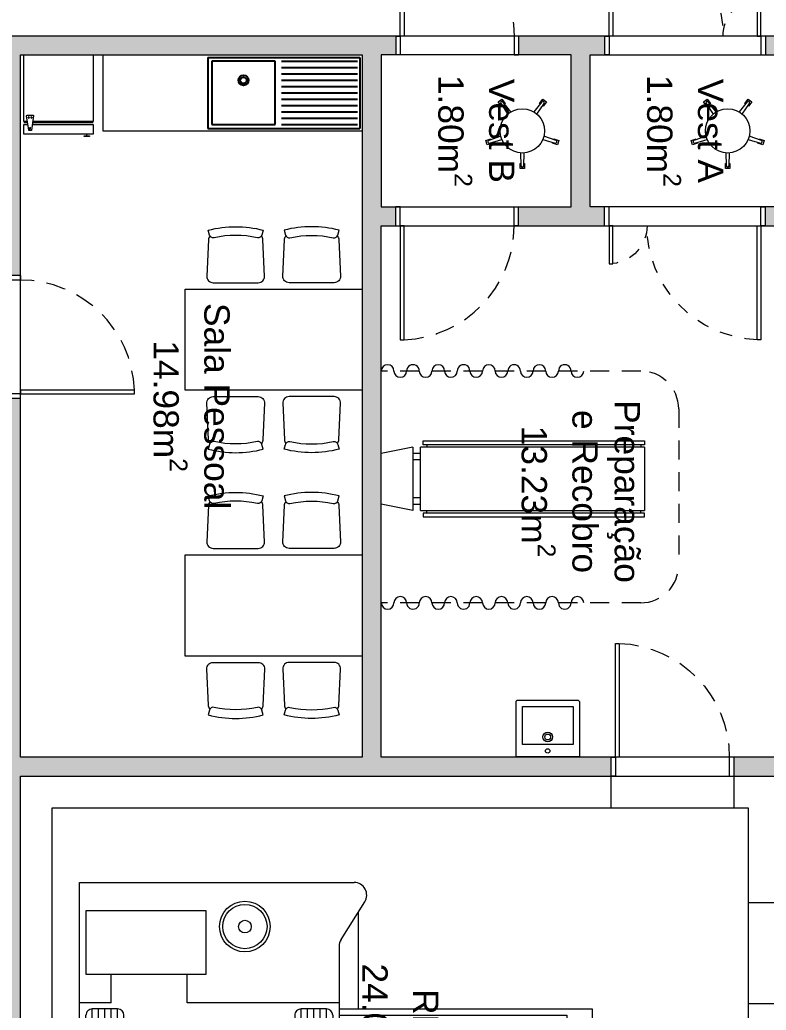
# Model space of a CAD drawing. Header units: metres. Extents: x 83 to 133, y -243 to -94.
# Drawn here: x 88.28 to 94.17, y -110.2 to -102.37 of the extents above; entities that cross this region are included whole.
import ezdxf

# ---------------------------------------------------------------- set-up
doc = ezdxf.new("R2010")
doc.units = ezdxf.units.M
for name, pattern in [('1317 PL Galeria Tectos _100_G_Exe$0$PROJECCAO', [0.225, 0.15, -0.075]), ('CONTINUA', [0]), ('HIDDEN', [2.325005, 1.550003, -0.775002]), ('HIDDEN2', [4.7625, 3.175, -1.5875])]:
    doc.linetypes.add(name, pattern=pattern)
doc.layers.get('0').update_dxf_attribs({"lineweight": 5})
for name, color, linetype, lineweight in [('ARQ Sanitários', 21, 'Continuous', 5), ('ARQ_Carpintarias', 6, 'Continuous', 5), ('ARQ_Legendas Auto', 41, 'Continuous', 5), ('ARQ_Mobiliario', 21, 'Continuous', 5), ('ARQ_Mobiliario GTS', 21, 'Continuous', 5), ('ARQ_Pladur', 1, 'Continuous', 5), ('ARQ_Tramas Pladur', 253, 'Continuous', 5), ('ARQ_Vista', 8, 'Continuous', 5), ('PLADUR', 1, 'Continuous', 5), ('VISTA', 8, 'Continuous', 5)]:
    doc.layers.add(name, color=color, linetype=linetype, lineweight=lineweight)
doc.styles.get("Standard").update_dxf_attribs({"font": 'arial.ttf'})

# ---------------------------------------------------------------- blocks, each defined once
blk = doc.blocks.new('Arq Porta 90-flat98')
at = {"color": 0}
for points in [[(0, -0.15), (-0.9, -0.15), (-0.9, -0.18), (0, -0.18), (0, -0.15)], [(0, -0.15), (0.15, -0.15), (0.15, -0.115)], [(0, -0.115), (0, -0.15)], [(0, -1.05), (0.15, -1.05), (0.15, -1.085)], [(0, -1.085), (0, -1.05)]]:
    blk.add_lwpolyline(points, dxfattribs=at)
at = {"layer": 'ARQ_Pladur', "linetype": 'Continuous'}
for p, q in [((0, -0.115), (0.15, -0.115)), ((0, -1.085), (0.15, -1.085))]:
    blk.add_line(p, q, dxfattribs=at)
at = {"layer": 'ARQ_Vista', "linetype": 'HIDDEN', "ltscale": 0.1}
blk.add_arc((0.0004, -0.1491), 0.9009, 181.96589, 269.97616, dxfattribs=at)
blk = doc.blocks.new('Equip Imagiologia RMN-flat0')
at = {"color": 0}
for p, q in [((-2, 1.05), (-2, 2.2)), ((-1.75, 2.25), (-1.95, 2.25)), ((-1.95, 2.25), (-1.95, 1)), ((-1.9, 2.25), (-1.9, 1)), ((-1.85, 2.25), (-1.85, 1)), ((-1.8, 2.25), (-1.8, 1)), ((-1.75, 2.25), (-1.75, 1)), ((-1.7, 1.05), (-1.7, 2.2)), ((-0.35, 2.2), (-1.7, 2.2)), ((-0.35, 2.2), (-0.35, 1.05)), ((-0.3, 2.25), (-0.1, 2.25)), ((-0.3, 2.25), (-0.3, 1)), ((-0.25, 2.25), (-0.25, 1)), ((-0.2, 2.25), (-0.2, 1)), ((-0.15, 2.25), (-0.15, 1)), ((-0.1, 2.25), (-0.1, 1)), ((-0.05, 2.2), (-0.05, 1.05)), ((-2.05, 0.5039), (-2.05, 2.15)), ((-2, 2.15), (-2.05, 2.15)), ((-0.05, 2.15), (0, 2.15)), ((0, 2.15), (0, 0)), ((-4.05, 1), (-4.05, 1.6)), ((-2.05, 1.6), (-4.05, 1.6)), ((-3.85, 1.05), (-3.85, 1.55)), ((-2.05, 1.55), (-3.85, 1.55)), ((-4.025, 1.15), (-4.025, 1.45)), ((-3.875, 1.45), (-4.025, 1.45)), ((-3.875, 1.2), (-3.875, 1.45)), ((-3.925, 1.15), (-3.925, 1.2)), ((-3.875, 1.2), (-3.925, 1.2)), ((-3.925, 1.15), (-4.025, 1.15)), ((-2.05, 1.05), (-3.85, 1.05)), ((-2.05, 1), (-4.05, 1)), ((-2.2, 0.2375), (-2.2, 1)), ((-2.05, 0.95), (-0.85, 0.95)), ((-1.95, 1), (-1.75, 1)), ((-0.85, 0.95), (-0.85, 0.725)), ((-0.3, 1), (-0.1, 1)), ((-0.25, 0.95), (-0.25, 0.725)), ((-0.25, 0.95), (0, 0.95)), ((-2.0655, 0.4505), (-2.2531, 0.1534)), ((0, 0), (-2.1686, 0))]:
    blk.add_line(p, q, dxfattribs=at)
blk.add_lwpolyline([(-1, 0.225), (-0.05, 0.225), (-0.05, 0.725), (-1, 0.725)], close=True, dxfattribs=at)
for radius in [0.2, 0.175, 0.05]:
    blk.add_circle((-1.3058, 0.3484), radius, dxfattribs=at)
for centre, radius, start, end in [((-1.95, 2.2), 0.05, 90, 180), ((-1.75, 2.2), 0.05, 0, 90), ((-0.3, 2.2), 0.05, 90, 180), ((-0.1, 2.2), 0.05, 0, 90), ((-1.95, 1.05), 0.05, 180, 270), ((-1.75, 1.05), 0.05, 270, 0), ((-0.3, 1.05), 0.05, 180, 270), ((-0.1, 1.05), 0.05, 270, 0), ((-2.15, 0.5039), 0.1, 327.72436, 0), ((-2.1686, 0.1), 0.1, 147.72436, 270)]:
    blk.add_arc(centre, radius, start, end, dxfattribs=at)
blk = doc.blocks.new('Mob marquesa 1-flat3')
at = {"color": 0}
for p, q in [((-0.33, 0.3), (-2.08, 0.3)), ((-2.08, 0.3), (-2.08, 0.27)), ((-2.08, 0.27), (-0.33, 0.27)), ((-2.08, 0.25), (-2.08, -0.25)), ((-2.08, 0.25), (-0.31, 0.25)), ((-2.05, 0.27), (-2.05, 0.25)), ((-0.36, 0.27), (-0.36, 0.25)), ((-0.33, 0.27), (-0.33, 0.3)), ((-0.31, -0.25), (-0.31, 0.25)), ((-0.25, 0.25), (-0.25, -0.25)), ((-0.25, 0.25), (0, 0.2)), ((-0.31, 0.2), (-0.25, 0.2)), ((0, -0.2), (0, 0.2)), ((-0.31, 0.15), (-0.25, 0.15)), ((-0.31, -0.15), (-0.25, -0.15)), ((-0.25, -0.2), (-0.31, -0.2)), ((-0.25, -0.25), (0, -0.2)), ((-0.31, -0.25), (-2.08, -0.25)), ((-2.08, -0.27), (-0.33, -0.27)), ((-2.08, -0.3), (-2.08, -0.27)), ((-0.33, -0.3), (-2.08, -0.3)), ((-2.05, -0.27), (-2.05, -0.25)), ((-0.36, -0.27), (-0.36, -0.25)), ((-0.33, -0.27), (-0.33, -0.3))]:
    blk.add_line(p, q, dxfattribs=at)
blk = doc.blocks.new('Mob Banco 1-flat7')
at = {"color": 0}
for points in [[(-0.1603, 0.2003), (-0.1652, 0.1968), (-0.1899, 0.2308), (-0.1609, 0.252), (-0.1361, 0.2179), (-0.141, 0.2143)], [(0.141, 0.2143), (0.1361, 0.2179), (0.1609, 0.252), (0.1899, 0.2308), (0.1652, 0.1968), (0.1603, 0.2003)], [(-0.2401, -0.0905), (-0.2382, -0.0963), (-0.2782, -0.1093), (-0.2894, -0.0751), (-0.2493, -0.0621), (-0.2474, -0.0679)], [(0.2474, -0.0679), (0.2493, -0.0621), (0.2894, -0.0751), (0.2782, -0.1093), (0.2382, -0.0963), (0.2401, -0.0905)], [(0.0119, -0.2563), (0.018, -0.2563), (0.018, -0.2984), (-0.018, -0.2984), (-0.018, -0.2563), (-0.0119, -0.2563)]]:
    blk.add_lwpolyline(points, dxfattribs=at)
for points in [[(-0.091, 0.1495), (-0.1534, 0.2299, 0.968868), (-0.1712, 0.217), (-0.114, 0.1328)], [(0.114, 0.1328), (0.1712, 0.217, 0.968868), (0.1534, 0.2299), (0.091, 0.1495)], [(-0.1703, -0.0404), (-0.2661, -0.0749, 0.968868), (-0.2593, -0.0958), (-0.1615, -0.0674)], [(0.1615, -0.0674), (0.2593, -0.0958, 0.968868), (0.2661, -0.0749), (0.1703, -0.0404)], [(-0.0142, -0.1744), (-0.011, -0.2762, 0.968868), (0.011, -0.2762), (0.0142, -0.1744)]]:
    blk.add_lwpolyline(points, format="xyb", dxfattribs=at)
blk.add_circle((0, 0), 0.175, dxfattribs=at)
blk = doc.blocks.new('Mob Cadeira 1-flat109')
at = {"color": 0}
blk.add_lwpolyline([(-0.2065, 0.4272, 0.400296), (-0.1711, 0.4057, -0.108355), (0.1711, 0.4057, 0.400296), (0.2065, 0.4272), (0.2168, 0.4652, 0.128747), (-0.2168, 0.4652)], format="xyb", close=True, dxfattribs=at)
blk.add_lwpolyline([(-0.2065, 0.4272, 0.400296), (-0.1711, 0.4057, -0.108355), (0.1711, 0.4057, 0.400296), (0.2065, 0.4272), (0.2168, 0.4652, 0.128747), (-0.2168, 0.4652)], format="xyb", close=True, dxfattribs=at)
blk.add_lwpolyline([(0.2031, 0.4193, -0.169762), (0.2153, 0.3887), (0.2276, 0.1028, -0.430564), (0.1776, 0.05), (-0.1776, 0.05, -0.430564), (-0.2276, 0.1028), (-0.2153, 0.3887, -0.169762), (-0.2031, 0.4193)], format="xyb", dxfattribs=at)
blk.add_lwpolyline([(0.2031, 0.4193, -0.169762), (0.2153, 0.3887), (0.2276, 0.1028, -0.430564), (0.1776, 0.05), (-0.1776, 0.05, -0.430564), (-0.2276, 0.1028), (-0.2153, 0.3887, -0.169762), (-0.2031, 0.4193)], format="xyb", dxfattribs=at)
blk = doc.blocks.new('Mob Cadeira 1-flat110')
at = {"color": 0}
blk.add_lwpolyline([(0.2065, 0.4272, -0.400296), (0.1711, 0.4057, 0.108355), (-0.1711, 0.4057, -0.400296), (-0.2065, 0.4272), (-0.2168, 0.4652, -0.128747), (0.2168, 0.4652)], format="xyb", close=True, dxfattribs=at)
blk.add_lwpolyline([(0.2065, 0.4272, -0.400296), (0.1711, 0.4057, 0.108355), (-0.1711, 0.4057, -0.400296), (-0.2065, 0.4272), (-0.2168, 0.4652, -0.128747), (0.2168, 0.4652)], format="xyb", close=True, dxfattribs=at)
blk.add_lwpolyline([(-0.2031, 0.4193, 0.169762), (-0.2153, 0.3887), (-0.2276, 0.1028, 0.430564), (-0.1776, 0.05), (0.1776, 0.05, 0.430564), (0.2276, 0.1028), (0.2153, 0.3887, 0.169762), (0.2031, 0.4193)], format="xyb", dxfattribs=at)
blk.add_lwpolyline([(-0.2031, 0.4193, 0.169762), (-0.2153, 0.3887), (-0.2276, 0.1028, 0.430564), (-0.1776, 0.05), (0.1776, 0.05, 0.430564), (0.2276, 0.1028), (0.2153, 0.3887, 0.169762), (0.2031, 0.4193)], format="xyb", dxfattribs=at)
blk = doc.blocks.new('Mob Mesa copa-flat1')
blk.add_lwpolyline([(0, 0.4), (-1.4, 0.4), (-1.4, -0.4), (0, -0.4)], close=True)
for name, p in [('Mob Cadeira 1-flat110', (-1, 0.4)), ('Mob Cadeira 1-flat109', (-0.4, 0.4))]:
    blk.add_blockref(name, p)
at = {"rotation": 180}
for name, p in [('Mob Cadeira 1-flat109', (-1, -0.4)), ('Mob Cadeira 1-flat110', (-0.4, -0.4))]:
    blk.add_blockref(name, p, dxfattribs=at)
blk = doc.blocks.new('Pio com escorredor-flat0')
at = {"linetype": 'CONTINUA', "lineweight": -3}
for p, q in [((0.881, 0.281), (-0.319, 0.281)), ((-0.319, -0.281), (-0.319, 0.281)), ((0.3, 0.25), (-0.3, 0.25)), ((0.85, 0.25), (0.35, 0.25)), ((0.35, 0.25), (0.35, -0.25)), ((0.85, -0.25), (0.85, 0.25)), ((0.881, -0.281), (0.881, 0.281)), ((0.3, 0.2), (-0.3, 0.2)), ((0.3, 0.15), (-0.3, 0.15)), ((0.3, 0.1), (-0.3, 0.1)), ((0.3, 0.05), (-0.3, 0.05)), ((0.3, 0), (-0.3, 0)), ((0.3, -0.05), (-0.3, -0.05)), ((0.3, -0.1), (-0.3, -0.1)), ((0.3, -0.15), (-0.3, -0.15)), ((0.3, -0.2), (-0.3, -0.2)), ((0.881, -0.281), (-0.319, -0.281)), ((0.3, -0.25), (-0.3, -0.25)), ((0.35, -0.25), (0.85, -0.25))]:
    blk.add_line(p, q, dxfattribs=at)
for radius in [0.04, 0.025]:
    blk.add_circle((0.6, -0.1), radius, dxfattribs=at)
blk = doc.blocks.new('Equip Frigorifico-flat0')
at = {"color": 0}
for p, q in [((0.5, 0.639), (0.5, 0.625)), ((0.0316, 0.5375), (0, 0.5375)), ((0, 0.525), (0, 0)), ((0.55, 0.5375), (0.0704, 0.5375))]:
    blk.add_line(p, q, dxfattribs=at)
blk.add_lwpolyline([(0.4778, 0.6431), (0.4778, 0.639), (0.5208, 0.639), (0.5208, 0.6431)], close=True, dxfattribs=at)
for points in [[(0.0687, 0.55), (0.55, 0.55), (0.55, 0.625), (0, 0.625), (0, 0.55), (0.0333, 0.55)], [(0.0298, 0.525), (0, 0.525), (0, 0), (0.55, 0), (0.55, 0.525), (0.0722, 0.525)]]:
    blk.add_lwpolyline(points, dxfattribs=at)
blk.add_lwpolyline([(0.0435, 0.598, 0.374234), (0.0395, 0.5946), (0.0236, 0.4804, 0.455356), (0.0276, 0.4759), (0.0744, 0.4759, 0.455356), (0.0784, 0.4804), (0.0625, 0.5946, 0.374234), (0.0585, 0.598)], format="xyb", close=True, dxfattribs=at)
for centre in [(0.05, 0.579), (0.04, 0.4939), (0.061, 0.4939)]:
    blk.add_circle(centre, 0.005, dxfattribs=at)
blk = doc.blocks.new('Sanit Lavatório 4-flat62')
at = {"color": 0}
blk.add_line((-0.25, 0.005), (0.25, 0.005), dxfattribs=at)
blk.add_lwpolyline([(0.24, 0.45, -0.414214), (0.25, 0.44), (0.25, 0), (-0.25, 0), (-0.25, 0.44, -0.414214), (-0.24, 0.45)], format="xyb", close=True, dxfattribs=at)
blk.add_lwpolyline([(-0.2, 0.4), (0.2, 0.4), (0.2, 0.1), (-0.2, 0.1)], close=True, dxfattribs=at)
for centre, radius in [((0, 0.16), 0.0375), ((0, 0.16), 0.023), ((0, 0.05), 0.0175)]:
    blk.add_circle(centre, radius, dxfattribs=at)
blk = doc.blocks.new('Porta 30+90')
at = {"color": 0}
for points in [[(-0.15, 0), (-0.15, 0.9), (-0.18, 0.9), (-0.18, 0), (-0.15, 0)], [(-1.35, 0), (-1.35, 0.3), (-1.32, 0.3), (-1.32, 0), (-1.35, 0)], [(-1.35, 0), (-1.35, -0.15), (-1.385, -0.15)], [(-1.385, 0), (-1.35, 0)], [(-0.15, 0), (-0.15, -0.15), (-0.115, -0.15)], [(-0.115, 0), (-0.15, 0)]]:
    blk.add_lwpolyline(points, dxfattribs=at)
at = {"layer": 'ARQ_Pladur', "linetype": 'Continuous'}
for p, q in [((-1.385, 0), (-1.385, -0.15)), ((-0.115, 0), (-0.115, -0.15))]:
    blk.add_line(p, q, dxfattribs=at)
at = {"layer": 'VISTA', "linetype": 'HIDDEN2', "ltscale": 0.03}
for centre, radius, start, end in [((-0.1491, -0.0004), 0.9009, 91.96589, 179.97616), ((-1.35, 0), 0.3, 0, 84.26083)]:
    blk.add_arc(centre, radius, start, end, dxfattribs=at)

msp = doc.modelspace()

# ---------------------------------------------------------------- hatches: boundary and pattern name
at = {"layer": 'ARQ_Tramas Pladur'}
h = msp.add_hatch(color=256, dxfattribs=at)
h.dxf.hatch_style = 1
h.paths.add_polyline_path([(97.7314, -121.4822), (97.7314, -121.1189), (97.7314, -121.2746)])
h.paths.add_polyline_path([(90.4314, -113.515), (90.4314, -112.5011), (90.2814, -112.5011), (90.2814, -113.515)], flags=17)
h.paths.add_polyline_path([(90.4314, -114.585), (90.4314, -114.485), (90.2814, -114.485), (90.2814, -114.585)], flags=16)
h.paths.add_polyline_path([(89.6826, -115.935), (89.6826, -116.085), (90.2814, -116.085), (90.2814, -115.935)], flags=17)
h.paths.add_polyline_path([(88.7126, -116.085), (88.7126, -115.935), (88.1314, -115.935), (88.1314, -117.9039), (88.2814, -117.9039), (88.2814, -116.085)], flags=17)
h.paths.add_polyline_path([(88.7126, -114.735), (88.7126, -114.585), (88.2814, -114.585), (88.2814, -112.6161), (88.1314, -112.6161), (88.1314, -114.735)], flags=17)
h.paths.add_polyline_path([(97.7314, -121.5203), (98.4314, -121.5202), (98.4314, -127.0133), (98.5814, -127.0133), (98.5814, -121.7189), (98.7314, -121.7189), (98.7314, -127.0133), (102.7814, -127.0133), (102.7814, -123.2361), (102.6314, -123.2361), (102.6314, -125.0133), (101.9164, -125.0133), (101.9164, -125.1633), (102.6314, -125.1633), (102.6314, -126.8633), (98.8814, -126.8633), (98.8814, -125.1633), (100.9464, -125.1633), (100.9464, -125.0133), (98.8814, -125.0133), (98.8814, -121.7189), (99.8814, -121.7189), (99.8814, -121.4789), (99.7314, -121.4789), (99.7314, -121.5689), (98.5814, -121.5689), (98.5814, -121.3695), (97.7314, -121.3695)])
h.paths.add_polyline_path([(97.5814, -120.6364), (97.7314, -120.6364), (97.7314, -120.4189), (99.7314, -120.4189), (99.7314, -120.5089), (99.8814, -120.5089), (99.8814, -120.1539), (99.7314, -120.1539), (99.7314, -120.2689), (97.7314, -120.2689), (97.7314, -118.1689), (99.7314, -118.1689), (99.7314, -119.1839), (99.8814, -119.1839), (99.8814, -118.0189), (99.2814, -118.0189), (99.2814, -115.9189), (99.8814, -115.9189), (99.8814, -115.6539), (99.7314, -115.6539), (99.7314, -115.7689), (97.7314, -115.7689), (97.7314, -113.8011), (99.7314, -113.8011), (99.7314, -114.6839), (99.8814, -114.6839), (99.8814, -113.6511), (99.2814, -113.6511), (99.2814, -112.6511), (99.8814, -112.6511), (99.8814, -112.3861), (99.7314, -112.3861), (99.7314, -112.5011), (97.7314, -112.5011), (97.7314, -110.3011), (99.7314, -110.3011), (99.7314, -111.4161), (99.8814, -111.4161), (99.8814, -111.3011), (100.1464, -111.3011), (100.1464, -111.1511), (99.8814, -111.1511), (99.8814, -110.1511), (97.4664, -110.1511), (97.4664, -110.3011), (97.5814, -110.3011), (97.5814, -112.3511), (94.4314, -112.3511), (94.4314, -110.3011), (96.4964, -110.3011), (96.4964, -110.1511), (94.4314, -110.1511), (94.2814, -110.1511), (94.2814, -112.3511), (88.2814, -112.3511), (88.2814, -108.3511), (92.9464, -108.3511), (92.9464, -108.2011), (91.1314, -108.2011), (91.1314, -104.0011), (91.2464, -104.0011), (91.2464, -103.8511), (91.1314, -103.8511), (91.1314, -102.6511), (91.2464, -102.6511), (91.2464, -102.5011), (88.1314, -102.5011), (88.1314, -103.3011), (88.0664, -103.3011), (88.0664, -103.4511), (88.1314, -103.4511), (88.1314, -104.3951), (88.2814, -104.3951), (88.2814, -102.6511), (90.9814, -102.6511), (90.9814, -108.2011), (88.2814, -108.2011), (88.2814, -105.3651), (88.1314, -105.3651), (88.1314, -112.6161), (88.2814, -112.6161), (88.2814, -112.5011), (94.1814, -112.5011), (94.1814, -113.0161), (94.3314, -113.0161), (94.3314, -112.5011), (97.5814, -112.5011), (97.5814, -112.6511), (99.1314, -112.6511), (99.1314, -113.6511), (97.5814, -113.6511), (97.5814, -115.1189), (94.3314, -115.1189), (94.3314, -113.9861), (94.1814, -113.9861), (94.1814, -115.935), (93.2814, -115.935), (93.2814, -114.585), (89.6826, -114.585), (89.6826, -114.735), (90.2814, -114.735), (90.2814, -116.085), (90.4314, -116.085), (90.4314, -114.735), (93.1314, -114.735), (93.1314, -116.9339), (93.2814, -116.9339), (93.2814, -116.085), (94.3314, -116.085), (94.3314, -115.2689), (97.5814, -115.2689), (97.5814, -115.9189), (99.1314, -115.9189), (99.1314, -118.0189), (93.2814, -118.0189), (93.2814, -117.9039), (93.1314, -117.9039), (93.1314, -118.0189), (88.2814, -118.0189), (88.2814, -117.9039), (88.1314, -117.9039), (88.1314, -118.1689), (88.2814, -118.1689), (91.4814, -118.1689), (91.6314, -118.1689), (97.5814, -118.1689)])
h = msp.add_hatch(color=256, dxfattribs=at)
h.dxf.hatch_style = 1
h.paths.add_polyline_path([(92.8964, -104.0011), (92.8964, -103.8511), (92.7814, -103.8511), (92.7814, -102.6511), (92.8964, -102.6511), (92.8964, -102.5011), (92.2164, -102.5011), (92.2164, -102.6511), (92.6314, -102.6511), (92.6314, -103.8511), (92.2164, -103.8511), (92.2164, -104.0011)])
h = msp.add_hatch(color=256, dxfattribs=at)
h.dxf.hatch_style = 1
h.paths.add_polyline_path([(94.4314, -107.2311), (94.4314, -103.6511), (94.7214, -103.6511), (94.7214, -103.5011), (94.4314, -103.5011), (94.4314, -102.5011), (94.1664, -102.5011), (94.1664, -102.6511), (94.2814, -102.6511), (94.2814, -103.8511), (94.1664, -103.8511), (94.1664, -104.0011), (94.2814, -104.0011), (94.2814, -107.2311)])
h = msp.add_hatch(color=256, dxfattribs=at)
h.dxf.hatch_style = 1
h.paths.add_polyline_path([(94.4314, -109.3511), (94.4314, -108.3511), (94.8964, -108.3511), (94.8964, -108.2011), (94.4314, -108.2011), (94.2814, -108.2011), (93.9164, -108.2011), (93.9164, -108.3511), (94.2814, -108.3511), (94.2814, -109.3511)])

# ---------------------------------------------------------------- linework, layer by layer
at = {"layer": 'ARQ_Mobiliario'}
for p, q in [((88.9314, -102.6511), (88.9314, -103.2511)), ((88.9314, -103.2511), (90.9814, -103.2511))]:
    msp.add_line(p, q, dxfattribs=at)
at = {"layer": 'ARQ_Mobiliario GTS', "linetype": '1317 PL Galeria Tectos _100_G_Exe$0$PROJECCAO'}
for p, q in [((93.1814, -105.1486), (91.1314, -105.1486)), ((93.4814, -105.4486), (93.4814, -106.681)), ((93.1814, -106.981), (91.1314, -106.981))]:
    msp.add_line(p, q, dxfattribs=at)
at = {"layer": 'ARQ_Mobiliario GTS'}
for centre, start, end in [((91.1814, -105.1486), 360, 180), ((91.3814, -105.1486), 359.99979, 180.00021), ((91.5814, -105.1486), 360, 180), ((91.7814, -105.1486), 359.99979, 180.00021), ((91.9814, -105.1486), 360, 180), ((92.1814, -105.1486), 359.99979, 180.00021), ((92.3814, -105.1486), 360, 180), ((92.5814, -105.1486), 359.99979, 180.00021), ((91.2814, -105.1486), 180.00008, 359.99992), ((91.4814, -105.1486), 180.00034, 359.99966), ((91.6814, -105.1486), 180.00008, 359.99992), ((91.8814, -105.1486), 180.00034, 359.99966), ((92.0814, -105.1486), 180.00008, 359.99992), ((92.2814, -105.1486), 180.00034, 359.99966), ((92.4814, -105.1486), 180.00008, 359.99992), ((92.6814, -105.1486), 180.00034, 359.99966), ((91.1814, -106.981), 180, 0), ((91.2814, -106.981), 0.00008, 179.99992), ((91.3814, -106.981), 179.99979, 0.00021), ((91.4814, -106.981), 0.00034, 179.99966), ((91.5814, -106.981), 180, 0), ((91.6814, -106.981), 0.00008, 179.99992), ((91.7814, -106.981), 179.99979, 0.00021), ((91.8814, -106.981), 0.00034, 179.99966), ((91.9814, -106.981), 180, 0), ((92.0814, -106.981), 0.00008, 179.99992), ((92.1814, -106.981), 179.99979, 0.00021), ((92.2814, -106.981), 0.00034, 179.99966), ((92.3814, -106.981), 180, 0), ((92.4814, -106.981), 0.00008, 179.99992), ((92.5814, -106.981), 179.99979, 0.00021), ((92.6814, -106.981), 0.00034, 179.99966)]:
    msp.add_arc(centre, 0.05, start, end, dxfattribs=at)
at = {"layer": 'ARQ_Mobiliario GTS', "linetype": '1317 PL Galeria Tectos _100_G_Exe$0$PROJECCAO'}
for centre, start, end in [((93.1814, -105.4486), 360, 90), ((93.1814, -106.681), 270, 0)]:
    msp.add_arc(centre, 0.3, start, end, dxfattribs=at)
at = {"layer": 'ARQ_Pladur', "linetype": 'Continuous'}
for p, q in [((94.4314, -109.3511), (94.0314, -109.3511)), ((94.4314, -110.1511), (94.0314, -110.1511))]:
    msp.add_line(p, q, dxfattribs=at)
at = {"layer": 'PLADUR'}
for p, q in [((92.9464, -108.2011), (92.9464, -108.6011)), ((93.9164, -108.2011), (93.9164, -108.6011))]:
    msp.add_line(p, q, dxfattribs=at)
msp.add_lwpolyline([(94.4314, -102.5011), (88.1314, -102.5011), (88.1314, -103.3011)], dxfattribs=at)
for points in [[(88.2814, -102.6511), (90.9814, -102.6511), (90.9814, -108.2011), (88.2814, -108.2011)], [(91.1314, -103.8511), (92.6314, -103.8511), (92.6314, -102.6511), (91.1314, -102.6511)], [(92.7814, -102.6511), (94.2814, -102.6511), (94.2814, -103.8511), (92.7814, -103.8511)], [(91.1314, -108.2011), (91.1314, -104.0011), (94.2814, -104.0011), (94.2814, -108.2011)], [(94.2814, -108.3511), (94.2814, -112.3511), (88.2814, -112.3511), (88.2814, -108.3511)], [(94.0314, -108.6011), (94.0314, -112.1011), (88.5314, -112.1011), (88.5314, -108.6011)]]:
    msp.add_lwpolyline(points, close=True, dxfattribs=at)

# ---------------------------------------------------------------- block references
at = {"layer": 'ARQ Sanitários'}
msp.add_blockref('Sanit Lavatório 4-flat62', (92.4464, -108.2011), dxfattribs=at)
at = {"layer": 'ARQ_Carpintarias', "xscale": -1}
for name, p, rotation in [('Arq Porta 90-flat98', (91.1314, -102.5011), 90), ('Porta 30+90', (94.2814, -104.0011), 180), ('Arq Porta 90-flat98', (92.8314, -108.2011), 90)]:
    msp.add_blockref(name, p, dxfattribs=dict(at, rotation=rotation))
msp.add_blockref('Porta 30+90', (92.7814, -102.5011), dxfattribs=at)
at = {"layer": 'ARQ_Carpintarias'}
for p, rotation in [((91.1314, -104.0011), 90), ((88.2814, -105.4801), 180)]:
    msp.add_blockref('Arq Porta 90-flat98', p, dxfattribs=dict(at, rotation=rotation))
at = {"layer": 'ARQ_Mobiliario', "xscale": -1, "rotation": 180}
msp.add_blockref('Equip Frigorifico-flat0', (88.3064, -102.6511), dxfattribs=at)
at = {"layer": 'ARQ_Mobiliario', "rotation": 180}
msp.add_blockref('Pio com escorredor-flat0', (90.6425, -102.9511), dxfattribs=at)
at = {"layer": 'ARQ_Mobiliario GTS'}
for p in [(92.2462, -103.2511), (93.8683, -103.2511)]:
    msp.add_blockref('Mob Banco 1-flat7', p, dxfattribs=at)
at = {"layer": 'ARQ_Mobiliario GTS', "xscale": -1, "rotation": 180}
for p in [(90.9814, -104.9011), (90.9814, -107.0011)]:
    msp.add_blockref('Mob Mesa copa-flat1', p, dxfattribs=at)
at = {"layer": 'ARQ_Mobiliario GTS', "xscale": -1}
msp.add_blockref('Mob marquesa 1-flat3', (91.1314, -106.0011), dxfattribs=at)
at = {"layer": 'ARQ_Mobiliario GTS', "rotation": 180}
msp.add_blockref('Equip Imagiologia RMN-flat0', (88.7481, -109.1908, 0), dxfattribs=at)

# ---------------------------------------------------------------- texts
at = {"layer": 'ARQ_Legendas Auto', "char_height": 0.2, "attachment_point": 5, "rotation": 270}
for s, insert, width in [('\\A1;Vest B\\P1.80m{\\H0.7x;\\S2^ ;}', (91.8814, -103.2511), 1.3), ('\\A1;Vest A\\P1.80m{\\H0.7x;\\S2^ ;}', (93.5314, -103.2511), 1.3), ('\\A1;Sala Pessoal\\P14.98m{\\H0.7x;\\S2^ ;}', (89.6314, -105.4261), 2.425462), ('\\A1;Preparação\\Pe Recobro\\P13.23m{\\H0.7x;\\S2^ ;}', (92.7064, -106.1011), 1.3), ('\\A1;RMN\\P24.00m{\\H0.7x;\\S2^ ;}', (91.2814, -110.3511), 1.3)]:
    msp.add_mtext(s, dxfattribs=dict(at, insert=insert, width=width))

doc.saveas('drawing.dxf')
